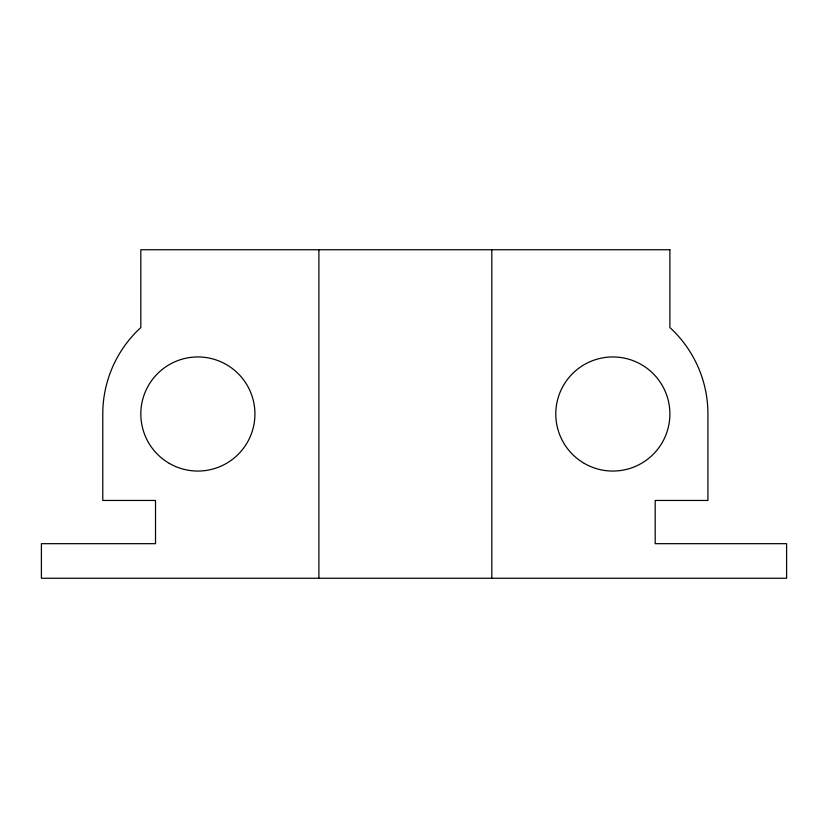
<?xml version="1.0" encoding="UTF-8"?>
<svg xmlns="http://www.w3.org/2000/svg" width="828" height="828" viewBox="0 0 828 828"><rect width="100%" height="100%" fill="white"/><g stroke="black" fill="none" stroke-linecap="round" stroke-linejoin="round"><path stroke-width="1.24" d="M491.801 249.745L491.801 578.255M318.904 249.745L318.904 578.255M669.893 249.745L140.822 249.745L140.822 327.546A117.255 117.255 0 0 0 102.775 414L102.775 500.454L155.519 500.454L155.519 543.675L41.4 543.675L41.4 578.255L786.6 578.255L786.6 543.675L655.196 543.675L655.196 500.454L707.93 500.454L707.93 414A117.255 117.255 0 0 0 669.893 327.546L669.893 249.745M169.347 463.411A57.06 57.06 0 0 0 254.931 414A57.06 57.06 0 0 0 169.347 364.589A57.06 57.06 0 0 0 169.347 463.411M584.309 463.411A57.06 57.06 0 0 0 669.893 414A57.06 57.06 0 0 0 584.309 364.589A57.06 57.06 0 0 0 584.309 463.411"/></g></svg>
